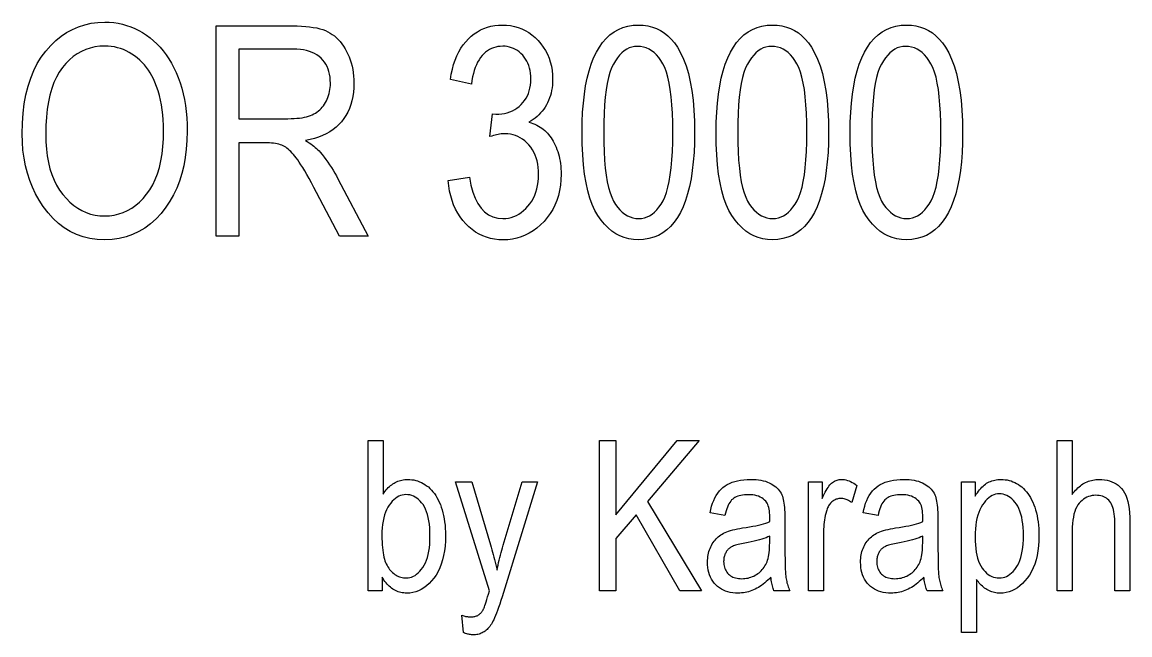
# Model space of a CAD drawing. Extents: x 32 to 168, y 34 to 75.
# Drawn here: x 94.1 to 167.8, y 34.2 to 75 of the extents above; entities that cross this region are included whole.
import ezdxf

# ---------------------------------------------------------------- set-up
doc = ezdxf.new("R2010")
doc.units = 0

msp = doc.modelspace()

# ---------------------------------------------------------------- linework, layer by layer
at = {"color": 7, "lineweight": 25}
for points in [[(94.079132, 67.543999), (94.094887, 68.243668), (94.142159, 68.910194), (94.220947, 69.543579), (94.331245, 70.143837), (94.473061, 70.710953), (94.646385, 71.244926), (94.851234, 71.745766), (95.087585, 72.21347), (95.355461, 72.648033), (95.654846, 73.049454), (95.977722, 73.41507), (96.316078, 73.742203), (96.669891, 74.030838), (97.039185, 74.280998), (97.423943, 74.492668), (97.824181, 74.665855), (98.239876, 74.800552), (98.671051, 74.896767), (99.117699, 74.954498), (99.579811, 74.97374), (99.880821, 74.965149), (100.176483, 74.939362), (100.466797, 74.896385), (100.751762, 74.836227), (101.03138, 74.758865), (101.305649, 74.66433), (101.57457, 74.552597), (101.83815, 74.423676), (102.096375, 74.277557), (102.349251, 74.114258), (102.594254, 73.934578), (102.828842, 73.739334), (103.053024, 73.528519), (103.2668, 73.302139), (103.470161, 73.060196), (103.663116, 72.802689), (103.845657, 72.52961), (104.017792, 72.240974), (104.17952, 71.93676), (104.330833, 71.616989), (104.469643, 71.283173), (104.593834, 70.936852), (104.703423, 70.578018), (104.798393, 70.206673), (104.878754, 69.822815), (104.944504, 69.426453), (104.995644, 69.017578), (105.032173, 68.596199), (105.054085, 68.1623), (105.061394, 67.715897), (105.047264, 67.104805), (105.00486, 66.516823), (104.934189, 65.95195), (104.835258, 65.410194), (104.708054, 64.891541), (104.552582, 64.396004), (104.368843, 63.923576), (104.156837, 63.474258), (103.916565, 63.04805), (103.648026, 62.644955), (103.327049, 62.234886), (102.986801, 61.867981), (102.627243, 61.544243), (102.248405, 61.263672), (101.850273, 61.026264), (101.432854, 60.83202), (100.99614, 60.680943), (100.540138, 60.573029), (100.064842, 60.508282), (99.570259, 60.486698), (99.072144, 60.508854), (98.593895, 60.575321), (98.135498, 60.6861), (97.696976, 60.841187), (97.278313, 61.040588), (96.879517, 61.284298), (96.500572, 61.572319), (96.141502, 61.904655), (95.802292, 62.281296), (95.482948, 62.702251), (95.216225, 63.111652), (94.977577, 63.53767), (94.766998, 63.980301), (94.584503, 64.439552), (94.430084, 64.915421), (94.303741, 65.407898), (94.205475, 65.917), (94.135277, 66.442719), (94.09317, 66.985046)], [(106.980904, 60.725445), (106.980904, 74.725449), (112.070946, 74.725449), (112.381554, 74.721527), (112.675446, 74.709785), (112.952629, 74.690208), (113.213097, 74.662796), (113.456856, 74.627563), (113.683907, 74.584488), (113.894234, 74.533592), (114.08786, 74.474861), (114.264771, 74.408295), (114.424965, 74.3339), (114.574089, 74.250389), (114.717766, 74.156471), (114.855995, 74.052139), (114.988792, 73.937393), (115.116135, 73.812248), (115.238037, 73.676689), (115.3545, 73.530716), (115.465515, 73.374344), (115.571083, 73.20755), (115.671219, 73.030357), (115.763756, 72.845039), (115.846558, 72.6539), (115.919601, 72.45694), (115.982918, 72.25415), (116.036499, 72.045532), (116.08033, 71.831093), (116.114426, 71.610825), (116.138771, 71.384735), (116.153389, 71.152817), (116.158257, 70.915077), (116.149994, 70.604042), (116.125214, 70.305038), (116.083908, 70.018066), (116.026085, 69.743126), (115.951744, 69.480217), (115.860878, 69.229347), (115.753494, 68.990509), (115.629578, 68.763702), (115.489159, 68.54892), (115.332199, 68.346184), (115.159492, 68.156616), (114.971786, 67.981377), (114.769096, 67.820465), (114.551407, 67.673874), (114.318726, 67.541611), (114.07106, 67.423676), (113.80838, 67.320053), (113.530731, 67.230766), (113.238068, 67.1558), (112.930428, 67.095161), (113.055336, 67.018661), (113.174133, 66.941978), (113.286827, 66.865105), (113.393402, 66.78804), (113.493866, 66.710777), (113.588211, 66.633331), (113.67646, 66.555695), (113.758583, 66.477859), (113.834595, 66.399841), (113.904503, 66.321625), (114.03849, 66.15937), (114.16922, 65.993492), (114.296715, 65.823982), (114.420959, 65.650848), (114.541954, 65.474083), (114.659706, 65.293686), (114.774208, 65.109657), (114.88546, 64.922005), (114.993469, 64.730728), (115.098228, 64.535812), (117.103683, 60.725445), (115.193726, 60.725445), (113.665756, 63.638134), (113.492477, 63.968842), (113.327888, 64.277206), (113.171989, 64.563225), (113.024773, 64.826889), (112.886261, 65.068214), (112.756432, 65.287193), (112.635284, 65.483818), (112.522842, 65.658104), (112.419083, 65.810043), (112.324013, 65.939636), (112.233582, 66.054184), (112.143715, 66.160995), (112.05442, 66.260078), (111.965706, 66.351418), (111.877563, 66.435028), (111.789993, 66.510902), (111.702988, 66.579041), (111.616562, 66.639442), (111.530708, 66.692108), (111.445435, 66.737038), (111.357048, 66.776054), (111.261887, 66.810959), (111.159943, 66.841751), (111.051216, 66.868446), (110.935715, 66.891029), (110.813431, 66.909508), (110.684357, 66.923882), (110.548515, 66.934151), (110.405884, 66.940308), (110.256485, 66.94236), (108.499321, 66.94236), (108.499321, 60.725445)], [(122.432472, 64.421219), (123.84584, 64.650414), (123.947166, 64.127846), (124.075417, 63.66029), (124.230606, 63.247738), (124.41272, 62.890194), (124.621765, 62.587654), (124.857735, 62.340126), (125.120644, 62.147602), (125.410477, 62.010082), (125.727242, 61.927574), (126.070946, 61.90007), (126.261269, 61.908234), (126.446442, 61.932732), (126.626457, 61.973557), (126.801315, 62.030712), (126.971016, 62.104195), (127.135559, 62.194012), (127.294937, 62.300159), (127.449173, 62.422634), (127.598244, 62.56144), (127.742157, 62.716576), (127.876427, 62.884701), (127.996559, 63.062469), (128.10257, 63.249886), (128.194443, 63.446945), (128.272171, 63.653652), (128.335785, 63.870003), (128.385239, 64.096001), (128.420578, 64.331642), (128.441772, 64.576927), (128.448853, 64.831856), (128.442352, 65.071556), (128.422867, 65.301704), (128.390396, 65.522308), (128.34494, 65.73336), (128.286499, 65.93486), (128.215057, 66.126808), (128.130646, 66.309212), (128.033234, 66.482063), (127.922836, 66.645363), (127.799454, 66.799118), (127.666618, 66.940643), (127.527855, 67.067276), (127.383186, 67.179008), (127.232574, 67.275841), (127.076057, 67.35778), (126.91362, 67.42482), (126.745262, 67.476959), (126.570976, 67.514206), (126.39077, 67.536552), (126.204643, 67.543999), (126.12252, 67.542091), (126.036568, 67.536362), (125.9468, 67.52681), (125.85321, 67.513443), (125.755798, 67.496246), (125.654579, 67.475243), (125.54953, 67.450409), (125.440659, 67.421761), (125.327972, 67.38929), (125.211464, 67.353004), (125.37381, 68.86187), (125.593452, 68.842773), (125.797722, 68.849167), (125.994164, 68.868362), (126.18277, 68.90036), (126.363548, 68.945145), (126.536499, 69.002731), (126.701614, 69.073112), (126.858894, 69.156288), (127.008354, 69.252266), (127.149979, 69.361038), (127.283768, 69.482605), (127.40715, 69.614868), (127.517555, 69.75573), (127.614952, 69.905182), (127.699371, 70.063232), (127.770805, 70.229881), (127.829254, 70.405121), (127.87471, 70.588951), (127.907181, 70.78138), (127.926666, 70.982407), (127.933151, 71.192017), (127.927711, 71.38488), (127.911377, 71.57), (127.884163, 71.747391), (127.846062, 71.917046), (127.797073, 72.078957), (127.737198, 72.233139), (127.666435, 72.379585), (127.58477, 72.518295), (127.492241, 72.649269), (127.388817, 72.772514), (127.277557, 72.885918), (127.16153, 72.987381), (127.040726, 73.076912), (126.915154, 73.154503), (126.78479, 73.220161), (126.649658, 73.27388), (126.509758, 73.315659), (126.365074, 73.345497), (126.21563, 73.363403), (126.061394, 73.369377), (125.901573, 73.363113), (125.746819, 73.344353), (125.59713, 73.31308), (125.452499, 73.269295), (125.312927, 73.212997), (125.178421, 73.144188), (125.048973, 73.062874), (124.924583, 72.969048), (124.80526, 72.862709), (124.691002, 72.743866), (124.583321, 72.612312), (124.483765, 72.467873), (124.392326, 72.310539), (124.309006, 72.140312), (124.233803, 71.957199), (124.16671, 71.761185), (124.107742, 71.552284), (124.056892, 71.33049), (124.01416, 71.09581), (123.979538, 70.848228), (122.575722, 71.153824), (122.63588, 71.504105), (122.709419, 71.836823), (122.796318, 72.151962), (122.896591, 72.449539), (123.010231, 72.729538), (123.137245, 72.991966), (123.277626, 73.236824), (123.431374, 73.464111), (123.598495, 73.67382), (123.778992, 73.865967), (123.970085, 74.040154), (124.169006, 74.196007), (124.375763, 74.333519), (124.590347, 74.452705), (124.812759, 74.553551), (125.043007, 74.636063), (125.281082, 74.700233), (125.526985, 74.746071), (125.780731, 74.773575), (126.042297, 74.782745), (126.316948, 74.77243), (126.583191, 74.741486), (126.841034, 74.689919), (127.090477, 74.617722), (127.33152, 74.524902), (127.564156, 74.411446), (127.788376, 74.277367), (128.004211, 74.122665), (128.211624, 73.947327), (128.410645, 73.751366), (128.595718, 73.539742), (128.761307, 73.317421), (128.90741, 73.084412), (129.034058, 72.840698), (129.141205, 72.586288), (129.228867, 72.32119), (129.297058, 72.045387), (129.345764, 71.758896), (129.374985, 71.461708), (129.38472, 71.153824), (129.380554, 70.965019), (129.368103, 70.780617), (129.347336, 70.600601), (129.318268, 70.42498), (129.280869, 70.253754), (129.235168, 70.086922), (129.181168, 69.924477), (129.118866, 69.766426), (129.048233, 69.61277), (128.969299, 69.463509), (128.882935, 69.319595), (128.789963, 69.181976), (128.690399, 69.050667), (128.584259, 68.925659), (128.471527, 68.806961), (128.352203, 68.694557), (128.226288, 68.588463), (128.093781, 68.488663), (127.954689, 68.395172), (127.809006, 68.307983), (127.944138, 68.267303), (128.074493, 68.221649), (128.200073, 68.171036), (128.320862, 68.115456), (128.436905, 68.054916), (128.548157, 67.989403), (128.654633, 67.918922), (128.756348, 67.843483), (128.853271, 67.763069), (128.945435, 67.677696), (129.033478, 67.586876), (129.118103, 67.490135), (129.199265, 67.387474), (129.277008, 67.2789), (129.351288, 67.164398), (129.42215, 67.043968), (129.489594, 66.917625), (129.553558, 66.785362), (129.614105, 66.647179), (129.671219, 66.503075), (129.723831, 66.354286), (129.77092, 66.202065), (129.812469, 66.046402), (129.84845, 65.887299), (129.878922, 65.724762), (129.903854, 65.558784), (129.923233, 65.389374), (129.937073, 65.216522), (129.945389, 65.04023), (129.948151, 64.860504), (129.936798, 64.481712), (129.90271, 64.116959), (129.845886, 63.766243), (129.766327, 63.429565), (129.664063, 63.106926), (129.539047, 62.798325), (129.391296, 62.503761), (129.220856, 62.223236), (129.027649, 61.956749), (128.811737, 61.7043), (128.579956, 61.471142), (128.339203, 61.262524), (128.089478, 61.078453), (127.83078, 60.918922), (127.563103, 60.783936), (127.286446, 60.673492), (127.000809, 60.587593), (126.706192, 60.526237), (126.402611, 60.489422), (126.090042, 60.47715), (125.8004, 60.487846), (125.51973, 60.519932), (125.248039, 60.573414), (124.985329, 60.648281), (124.731583, 60.744545), (124.486824, 60.862198), (124.251038, 61.001244), (124.024231, 61.161678), (123.806404, 61.343506), (123.597549, 61.546726), (123.401962, 61.767998), (123.223961, 62.003971), (123.063522, 62.254654), (122.920662, 62.520042), (122.795364, 62.800137), (122.687637, 63.09494), (122.597496, 63.404449), (122.52491, 63.728664), (122.46991, 64.067589)], [(131.342438, 67.629944), (131.351929, 68.317627), (131.380447, 68.971123), (131.427948, 69.590424), (131.494461, 70.175537), (131.579987, 70.726471), (131.684509, 71.24321), (131.808029, 71.725754), (131.950562, 72.174126), (132.112091, 72.588295), (132.292633, 72.968285), (132.491699, 73.313034), (132.708817, 73.62149), (132.94397, 73.893654), (133.197189, 74.129539), (133.468445, 74.329132), (133.757767, 74.492432), (134.065125, 74.619446), (134.390533, 74.710167), (134.733978, 74.764603), (135.095505, 74.782745), (135.417053, 74.768036), (135.72464, 74.723915), (136.018295, 74.650383), (136.298004, 74.54744), (136.563782, 74.415077), (136.815613, 74.253304), (137.053497, 74.062119), (137.277435, 73.841515), (137.487427, 73.591499), (137.683502, 73.312073), (137.90123, 72.935524), (138.096039, 72.516388), (138.267944, 72.054657), (138.416916, 71.550331), (138.542969, 71.00341), (138.646118, 70.413902), (138.726334, 69.781799), (138.78363, 69.107109), (138.818008, 68.389824), (138.829468, 67.629944), (138.820007, 66.945847), (138.791656, 66.295456), (138.744385, 65.67878), (138.678207, 65.09581), (138.593109, 64.546555), (138.48912, 64.031013), (138.366211, 63.549175), (138.224396, 63.101051), (138.063675, 62.686638), (137.884033, 62.305935), (137.685791, 61.960281), (137.469193, 61.651012), (137.234283, 61.378124), (136.981018, 61.141624), (136.709412, 60.941509), (136.419479, 60.777779), (136.111221, 60.650433), (135.784607, 60.559471), (135.439667, 60.50489), (135.076401, 60.486698), (134.753845, 60.502743), (134.443253, 60.550873), (134.144577, 60.631092), (133.857849, 60.743397), (133.583054, 60.887791), (133.32019, 61.06427), (133.069275, 61.272839), (132.830292, 61.513493), (132.603241, 61.786236), (132.388138, 62.091064), (132.189453, 62.435242), (132.011688, 62.826019), (131.854828, 63.263397), (131.718887, 63.747383), (131.603851, 64.277969), (131.509735, 64.855156), (131.436554, 65.478951), (131.384262, 66.149345), (131.352875, 66.866348)], [(140.261932, 67.629944), (140.271454, 68.317627), (140.299957, 68.971123), (140.347458, 69.590424), (140.413971, 70.175537), (140.499481, 70.726471), (140.604019, 71.24321), (140.727539, 71.725754), (140.870071, 72.174126), (141.031601, 72.588295), (141.212143, 72.968285), (141.411209, 73.313034), (141.628326, 73.62149), (141.863495, 73.893654), (142.116699, 74.129539), (142.38797, 74.329132), (142.677277, 74.492432), (142.98465, 74.619446), (143.310043, 74.710167), (143.653503, 74.764603), (144.015015, 74.782745), (144.336548, 74.768036), (144.64415, 74.723915), (144.937805, 74.650383), (145.217529, 74.54744), (145.483292, 74.415077), (145.735123, 74.253304), (145.973007, 74.062119), (146.19696, 73.841515), (146.406952, 73.591499), (146.602997, 73.312073), (146.82074, 72.935524), (147.015564, 72.516388), (147.187454, 72.054657), (147.336426, 71.550331), (147.462494, 71.00341), (147.565613, 70.413902), (147.645844, 69.781799), (147.70314, 69.107109), (147.737518, 68.389824), (147.748978, 67.629944), (147.739532, 66.945847), (147.711166, 66.295456), (147.663879, 65.67878), (147.597717, 65.09581), (147.512634, 64.546555), (147.40863, 64.031013), (147.285721, 63.549175), (147.143906, 63.101051), (146.983185, 62.686638), (146.803558, 62.305935), (146.605301, 61.960281), (146.388702, 61.651012), (146.153778, 61.378124), (145.900528, 61.141624), (145.628937, 60.941509), (145.338989, 60.777779), (145.030731, 60.650433), (144.704132, 60.559471), (144.359192, 60.50489), (143.995911, 60.486698), (143.67337, 60.502743), (143.362762, 60.550873), (143.064087, 60.631092), (142.777359, 60.743397), (142.502563, 60.887791), (142.2397, 61.06427), (141.988785, 61.272839), (141.749786, 61.513493), (141.522766, 61.786236), (141.307648, 62.091064), (141.108963, 62.435242), (140.931183, 62.826019), (140.774338, 63.263397), (140.638397, 63.747383), (140.523376, 64.277969), (140.429245, 64.855156), (140.356049, 65.478951), (140.303772, 66.149345), (140.2724, 66.866348)], [(149.181458, 67.629944), (149.190948, 68.317627), (149.219452, 68.971123), (149.266968, 69.590424), (149.333481, 70.175537), (149.419006, 70.726471), (149.523529, 71.24321), (149.647049, 71.725754), (149.789581, 72.174126), (149.951111, 72.588295), (150.131653, 72.968285), (150.330719, 73.313034), (150.547836, 73.62149), (150.78299, 73.893654), (151.036209, 74.129539), (151.307465, 74.329132), (151.596786, 74.492432), (151.904144, 74.619446), (152.229553, 74.710167), (152.572998, 74.764603), (152.934509, 74.782745), (153.256058, 74.768036), (153.56366, 74.723915), (153.857315, 74.650383), (154.137024, 74.54744), (154.402802, 74.415077), (154.654633, 74.253304), (154.892517, 74.062119), (155.116455, 73.841515), (155.326447, 73.591499), (155.522522, 73.312073), (155.74025, 72.935524), (155.935059, 72.516388), (156.106964, 72.054657), (156.255936, 71.550331), (156.381989, 71.00341), (156.485138, 70.413902), (156.565353, 69.781799), (156.62265, 69.107109), (156.657028, 68.389824), (156.668488, 67.629944), (156.659027, 66.945847), (156.630676, 66.295456), (156.583405, 65.67878), (156.517212, 65.09581), (156.432129, 64.546555), (156.32814, 64.031013), (156.205231, 63.549175), (156.063416, 63.101051), (155.902695, 62.686638), (155.723053, 62.305935), (155.524811, 61.960281), (155.308212, 61.651012), (155.073288, 61.378124), (154.820038, 61.141624), (154.548431, 60.941509), (154.258499, 60.777779), (153.950241, 60.650433), (153.623627, 60.559471), (153.278687, 60.50489), (152.915421, 60.486698), (152.592865, 60.502743), (152.282272, 60.550873), (151.983597, 60.631092), (151.696869, 60.743397), (151.422073, 60.887791), (151.15921, 61.06427), (150.908295, 61.272839), (150.669312, 61.513493), (150.442261, 61.786236), (150.227142, 62.091064), (150.028473, 62.435242), (149.850708, 62.826019), (149.693848, 63.263397), (149.557892, 63.747383), (149.442871, 64.277969), (149.348755, 64.855156), (149.275574, 65.478951), (149.223267, 66.149345), (149.191895, 66.866348)], [(95.645294, 67.51535), (95.656708, 67.009354), (95.690941, 66.526566), (95.748001, 66.066978), (95.827888, 65.6306), (95.930595, 65.21743), (96.056129, 64.827461), (96.204483, 64.460701), (96.375664, 64.117149), (96.569664, 63.796803), (96.786499, 63.49966), (97.019653, 63.228397), (97.26265, 62.985691), (97.51548, 62.771538), (97.778145, 62.585938), (98.050652, 62.42889), (98.332993, 62.300396), (98.625168, 62.200459), (98.927177, 62.129074), (99.239029, 62.086243), (99.560715, 62.071964), (99.889557, 62.086388), (100.207619, 62.129646), (100.514877, 62.201748), (100.811356, 62.302689), (101.097038, 62.432472), (101.371925, 62.591095), (101.636024, 62.778557), (101.889336, 62.994858), (102.131851, 63.240002), (102.363579, 63.513985), (102.57859, 63.815948), (102.770973, 64.145035), (102.94072, 64.501244), (103.08783, 64.884575), (103.212318, 65.295021), (103.314163, 65.73259), (103.393379, 66.197289), (103.449959, 66.689102), (103.48391, 67.208038), (103.495224, 67.754097), (103.489395, 68.111259), (103.471924, 68.460777), (103.442795, 68.802666), (103.402023, 69.136902), (103.349594, 69.463509), (103.285515, 69.782471), (103.209785, 70.093796), (103.122406, 70.397476), (103.023369, 70.69352), (102.912689, 70.981926), (102.818382, 71.195313), (102.715004, 71.400017), (102.602562, 71.596024), (102.481041, 71.783348), (102.350449, 71.961975), (102.210777, 72.131912), (102.062042, 72.293159), (101.904228, 72.445717), (101.73735, 72.589584), (101.561394, 72.724762), (101.379227, 72.849052), (101.193726, 72.960258), (101.004883, 73.058388), (100.812691, 73.143425), (100.617157, 73.215385), (100.418282, 73.274261), (100.216064, 73.320053), (100.010506, 73.35276), (99.801605, 73.372383), (99.589363, 73.378922), (99.251633, 73.364601), (98.926033, 73.321625), (98.612556, 73.25), (98.311218, 73.149727), (98.022003, 73.020805), (97.744911, 72.863235), (97.479958, 72.67701), (97.227127, 72.462143), (96.98642, 72.218628), (96.757843, 71.946457), (96.546463, 71.644302), (96.35733, 71.310822), (96.190445, 70.946014), (96.045815, 70.549896), (95.923431, 70.122444), (95.823303, 69.663673), (95.745422, 69.173576), (95.689796, 68.652161), (95.656418, 68.099419)], [(108.499321, 68.54673), (111.76535, 68.54673), (111.974113, 68.549309), (112.172554, 68.557037), (112.36068, 68.569931), (112.538498, 68.587982), (112.706009, 68.611191), (112.863197, 68.639549), (113.010071, 68.673073), (113.146629, 68.711746), (113.272888, 68.755585), (113.388817, 68.804573), (113.497307, 68.8591), (113.601204, 68.919548), (113.700516, 68.985924), (113.79525, 69.058212), (113.885406, 69.136429), (113.97097, 69.220566), (114.051956, 69.310616), (114.128357, 69.406593), (114.200165, 69.508484), (114.267395, 69.616302), (114.329086, 69.728897), (114.384285, 69.845116), (114.432991, 69.964966), (114.475197, 70.088448), (114.510918, 70.215553), (114.540138, 70.346291), (114.562859, 70.480659), (114.579102, 70.618652), (114.588844, 70.760277), (114.592087, 70.905525), (114.585876, 71.112999), (114.567261, 71.311394), (114.536224, 71.500717), (114.492767, 71.680969), (114.436905, 71.85215), (114.368622, 72.014259), (114.287933, 72.167297), (114.194824, 72.311256), (114.089287, 72.446144), (113.971352, 72.571968), (113.841194, 72.687187), (113.698997, 72.790276), (113.544762, 72.881233), (113.378502, 72.960068), (113.200211, 73.026779), (113.00988, 73.081352), (112.807518, 73.123802), (112.593124, 73.154121), (112.366699, 73.17231), (112.128242, 73.178375), (108.499321, 73.178375)], [(132.784454, 67.629944), (132.790985, 66.970581), (132.810608, 66.356194), (132.843323, 65.786789), (132.889114, 65.26236), (132.947998, 64.782913), (133.019958, 64.34845), (133.104996, 63.958958), (133.20311, 63.614449), (133.314331, 63.314919), (133.438614, 63.060371), (133.57312, 62.839912), (133.714996, 62.642662), (133.864197, 62.468616), (134.020767, 62.31778), (134.184692, 62.190144), (134.355957, 62.085716), (134.534592, 62.004498), (134.720581, 61.94648), (134.91391, 61.911674), (135.114594, 61.90007), (135.304352, 61.911816), (135.487808, 61.947056), (135.664948, 62.005787), (135.8358, 62.088009), (136.000336, 62.193726), (136.158585, 62.322933), (136.310516, 62.475636), (136.456161, 62.651829), (136.59549, 62.851517), (136.728516, 63.074696), (136.851898, 63.33168), (136.962311, 63.632786), (137.059692, 63.978008), (137.144119, 64.367355), (137.215546, 64.800819), (137.274002, 65.278404), (137.319458, 65.80011), (137.351929, 66.365936), (137.371414, 66.975883), (137.377899, 67.629944), (137.371353, 68.291077), (137.35173, 68.906944), (137.319031, 69.477547), (137.273239, 70.002884), (137.214355, 70.482948), (137.142395, 70.917755), (137.057358, 71.307289), (136.959244, 71.651558), (136.848022, 71.950562), (136.72374, 72.2043), (136.589035, 72.423851), (136.446609, 72.620285), (136.296432, 72.793617), (136.138519, 72.943832), (135.972885, 73.070946), (135.7995, 73.174942), (135.618408, 73.255829), (135.429565, 73.313599), (135.232971, 73.348267), (135.028656, 73.359825), (134.840759, 73.348076), (134.659073, 73.312843), (134.483597, 73.254105), (134.314331, 73.17189), (134.151276, 73.06617), (133.994415, 72.936958), (133.84375, 72.784256), (133.69931, 72.608063), (133.561096, 72.408379), (133.429062, 72.185196), (133.30658, 71.928215), (133.197006, 71.627106), (133.100311, 71.281883), (133.01651, 70.89254), (132.945602, 70.459076), (132.887589, 69.981491), (132.842468, 69.459785), (132.810242, 68.893959), (132.790894, 68.284012)], [(141.703949, 67.629944), (141.710495, 66.970581), (141.730133, 66.356194), (141.762833, 65.786789), (141.808624, 65.26236), (141.867493, 64.782913), (141.939453, 64.34845), (142.024506, 63.958958), (142.12262, 63.614449), (142.233826, 63.314919), (142.358124, 63.060371), (142.49263, 62.839912), (142.634491, 62.642662), (142.783722, 62.468616), (142.940277, 62.31778), (143.104202, 62.190144), (143.275467, 62.085716), (143.454102, 62.004498), (143.640091, 61.94648), (143.833435, 61.911674), (144.034119, 61.90007), (144.223862, 61.911816), (144.407318, 61.947056), (144.584473, 62.005787), (144.75531, 62.088009), (144.919861, 62.193726), (145.078094, 62.322933), (145.230042, 62.475636), (145.375671, 62.651829), (145.514999, 62.851517), (145.648026, 63.074696), (145.771408, 63.33168), (145.881805, 63.632786), (145.979218, 63.978008), (146.063629, 64.367355), (146.135071, 64.800819), (146.193512, 65.278404), (146.238968, 65.80011), (146.271439, 66.365936), (146.290924, 66.975883), (146.297409, 67.629944), (146.290863, 68.291077), (146.27124, 68.906944), (146.238525, 69.477547), (146.192749, 70.002884), (146.133881, 70.482948), (146.06192, 70.917755), (145.976868, 71.307289), (145.878754, 71.651558), (145.767548, 71.950562), (145.64325, 72.2043), (145.508545, 72.423851), (145.366119, 72.620285), (145.215942, 72.793617), (145.058044, 72.943832), (144.892395, 73.070946), (144.719025, 73.174942), (144.537903, 73.255829), (144.34906, 73.313599), (144.152466, 73.348267), (143.948151, 73.359825), (143.760269, 73.348076), (143.578583, 73.312843), (143.403107, 73.254105), (143.233841, 73.17189), (143.07077, 73.06617), (142.91391, 72.936958), (142.763275, 72.784256), (142.618835, 72.608063), (142.480591, 72.408379), (142.348572, 72.185196), (142.226089, 71.928215), (142.116516, 71.627106), (142.019821, 71.281883), (141.93602, 70.89254), (141.865112, 70.459076), (141.807098, 69.981491), (141.761978, 69.459785), (141.729736, 68.893959), (141.710403, 68.284012)], [(150.623474, 67.629944), (150.630005, 66.970581), (150.649628, 66.356194), (150.682343, 65.786789), (150.728134, 65.26236), (150.787018, 64.782913), (150.858978, 64.34845), (150.944016, 63.958958), (151.04213, 63.614449), (151.153351, 63.314919), (151.277634, 63.060371), (151.41214, 62.839912), (151.554016, 62.642662), (151.703217, 62.468616), (151.859787, 62.31778), (152.023712, 62.190144), (152.194977, 62.085716), (152.373611, 62.004498), (152.559601, 61.94648), (152.75293, 61.911674), (152.953613, 61.90007), (153.143372, 61.911816), (153.326828, 61.947056), (153.503967, 62.005787), (153.674805, 62.088009), (153.839355, 62.193726), (153.997604, 62.322933), (154.149536, 62.475636), (154.295181, 62.651829), (154.434509, 62.851517), (154.567535, 63.074696), (154.690918, 63.33168), (154.801315, 63.632786), (154.898712, 63.978008), (154.983139, 64.367355), (155.054565, 64.800819), (155.113022, 65.278404), (155.158478, 65.80011), (155.190948, 66.365936), (155.210419, 66.975883), (155.216919, 67.629944), (155.210373, 68.291077), (155.19075, 68.906944), (155.158051, 69.477547), (155.112259, 70.002884), (155.053375, 70.482948), (154.981415, 70.917755), (154.896378, 71.307289), (154.798248, 71.651558), (154.687042, 71.950562), (154.562759, 72.2043), (154.428055, 72.423851), (154.285629, 72.620285), (154.135452, 72.793617), (153.977539, 72.943832), (153.811905, 73.070946), (153.638519, 73.174942), (153.457428, 73.255829), (153.268585, 73.313599), (153.071991, 73.348267), (152.867676, 73.359825), (152.679779, 73.348076), (152.498093, 73.312843), (152.322617, 73.254105), (152.153351, 73.17189), (151.99028, 73.06617), (151.833435, 72.936958), (151.68277, 72.784256), (151.53833, 72.608063), (151.400116, 72.408379), (151.268082, 72.185196), (151.145599, 71.928215), (151.036011, 71.627106), (150.939331, 71.281883), (150.85553, 70.89254), (150.784622, 70.459076), (150.726608, 69.981491), (150.681488, 69.459785), (150.649261, 68.893959), (150.629913, 68.284012)], [(118.035469, 37.121418), (117.100952, 37.121418), (117.100952, 47.121418), (118.103683, 47.121418), (118.103683, 43.553886), (118.168655, 43.649624), (118.235336, 43.740379), (118.303719, 43.82616), (118.37381, 43.90696), (118.445602, 43.982777), (118.519096, 44.053616), (118.594307, 44.119473), (118.671211, 44.180355), (118.749832, 44.236252), (118.830147, 44.287174), (118.912247, 44.333183), (118.996178, 44.374352), (119.081955, 44.410675), (119.169579, 44.442154), (119.259041, 44.468792), (119.350342, 44.490585), (119.443481, 44.507538), (119.538467, 44.519646), (119.6353, 44.526909), (119.733971, 44.529331), (119.871864, 44.525169), (120.007233, 44.512688), (120.140076, 44.491882), (120.270393, 44.462757), (120.398193, 44.425304), (120.523468, 44.379536), (120.64621, 44.325439), (120.766441, 44.263027), (120.88414, 44.192291), (120.999313, 44.113232), (121.110947, 44.025715), (121.21801, 43.929604), (121.320496, 43.824898), (121.418419, 43.711594), (121.511765, 43.589699), (121.600548, 43.459206), (121.684753, 43.320122), (121.764389, 43.17244), (121.839462, 43.016167), (121.909958, 42.851295), (121.974762, 42.678513), (122.032745, 42.498497), (122.0839, 42.311253), (122.128242, 42.116779), (122.165756, 41.915073), (122.196449, 41.706139), (122.220329, 41.489971), (122.237381, 41.266575), (122.247612, 41.035946), (122.251022, 40.798088), (122.243317, 40.438164), (122.220192, 40.095089), (122.181648, 39.76886), (122.127693, 39.45948), (122.058319, 39.16695), (121.973534, 38.891266), (121.873329, 38.632435), (121.757706, 38.39045), (121.626671, 38.165314), (121.480217, 37.957024), (121.323463, 37.767155), (121.16153, 37.597271), (120.994408, 37.447372), (120.822098, 37.317463), (120.644608, 37.207535), (120.461937, 37.117599), (120.274078, 37.047646), (120.081039, 36.997681), (119.882813, 36.967701), (119.679398, 36.957706), (119.576775, 36.960403), (119.476257, 36.968483), (119.377869, 36.981956), (119.281586, 37.000816), (119.187416, 37.025066), (119.09536, 37.054707), (119.005424, 37.089733), (118.917603, 37.13015), (118.831886, 37.175953), (118.748291, 37.227146), (118.666885, 37.283661), (118.587723, 37.345428), (118.510811, 37.412449), (118.43615, 37.484718), (118.363747, 37.562244), (118.293587, 37.64502), (118.225685, 37.733047), (118.160027, 37.826328), (118.096626, 37.924862), (118.035469, 38.028648)], [(132.503418, 37.121418), (132.503418, 47.121418), (133.587997, 47.121418), (133.587997, 42.162346), (137.660294, 47.121418), (139.133698, 47.121418), (135.68895, 43.069576), (139.283768, 37.121418), (137.851288, 37.121418), (134.931793, 42.182808), (133.587997, 40.586628), (133.587997, 37.121418)], [(162.960434, 37.121418), (162.960434, 47.121418), (163.963165, 47.121418), (163.963165, 43.533424), (164.035034, 43.630524), (164.108734, 43.722645), (164.18428, 43.809788), (164.261658, 43.891953), (164.340897, 43.969131), (164.421967, 44.041336), (164.504883, 44.108559), (164.58963, 44.170803), (164.676224, 44.228069), (164.764664, 44.280354), (164.85495, 44.32766), (164.947067, 44.369987), (165.041031, 44.407333), (165.136841, 44.439697), (165.234482, 44.467087), (165.333969, 44.489494), (165.435303, 44.506924), (165.538467, 44.519371), (165.643478, 44.52684), (165.750336, 44.529331), (165.935974, 44.523293), (166.113647, 44.505184), (166.283325, 44.474998), (166.445023, 44.432743), (166.59874, 44.37841), (166.744476, 44.312004), (166.882233, 44.233524), (167.012009, 44.142975), (167.133804, 44.040348), (167.24762, 43.925648), (167.351944, 43.794849), (167.445297, 43.643929), (167.527649, 43.472885), (167.599045, 43.281719), (167.659454, 43.070427), (167.708862, 42.839016), (167.747299, 42.587482), (167.774765, 42.315826), (167.791229, 42.024044), (167.796722, 41.712143), (167.796722, 37.121418), (166.793991, 37.121418), (166.793991, 41.712143), (166.790649, 41.895088), (166.780624, 42.067394), (166.763916, 42.229057), (166.740509, 42.380081), (166.710434, 42.520462), (166.673676, 42.650204), (166.630219, 42.769302), (166.580078, 42.877762), (166.523254, 42.975578), (166.459747, 43.062756), (166.390381, 43.140518), (166.315964, 43.210094), (166.236481, 43.271484), (166.151978, 43.324692), (166.062408, 43.369713), (165.967804, 43.406548), (165.868149, 43.435196), (165.763428, 43.455662), (165.653687, 43.467937), (165.538879, 43.472031), (165.409851, 43.466778), (165.284729, 43.451023), (165.163467, 43.424759), (165.046112, 43.387993), (164.932648, 43.340721), (164.823059, 43.282944), (164.717361, 43.214664), (164.615555, 43.13588), (164.517639, 43.046589), (164.423599, 42.946793), (164.336121, 42.833626), (164.257843, 42.704227), (164.188782, 42.558594), (164.128922, 42.396725), (164.078278, 42.21862), (164.036835, 42.024284), (164.004608, 41.813709), (163.981583, 41.586903), (163.967773, 41.343861), (163.963165, 41.084583), (163.963165, 37.121418)], [(123.451569, 34.331512), (123.34243, 35.48431), (123.408325, 35.463573), (123.472305, 35.445019), (123.534378, 35.42865), (123.594543, 35.414459), (123.652794, 35.402454), (123.709137, 35.392632), (123.763573, 35.384991), (123.816101, 35.379536), (123.866714, 35.376263), (123.915413, 35.375168), (123.978409, 35.376465), (124.039154, 35.380356), (124.097649, 35.386833), (124.153885, 35.395905), (124.207878, 35.40757), (124.259621, 35.421829), (124.309105, 35.438675), (124.356346, 35.458115), (124.401329, 35.480148), (124.444061, 35.504776), (124.484962, 35.532127), (124.524422, 35.562347), (124.562447, 35.595428), (124.599045, 35.631378), (124.634209, 35.670189), (124.667938, 35.711868), (124.700241, 35.756413), (124.731102, 35.803818), (124.760536, 35.854092), (124.788544, 35.90723), (124.801086, 35.936424), (124.819641, 35.985809), (124.8442, 36.055389), (124.874763, 36.145157), (124.911324, 36.255116), (124.953888, 36.385265), (125.002457, 36.535606), (125.057022, 36.706139), (125.117599, 36.896862), (125.184174, 37.107777), (122.926331, 44.36562), (124.01091, 44.36562), (125.252388, 40.170532), (125.298431, 40.01255), (125.343796, 39.852386), (125.388474, 39.690041), (125.432465, 39.525513), (125.475784, 39.358799), (125.518417, 39.189903), (125.560364, 39.018826), (125.601639, 38.845566), (125.64222, 38.67012), (125.682129, 38.492496), (125.716919, 38.661255), (125.753067, 38.829193), (125.790588, 38.996315), (125.829468, 39.162617), (125.869713, 39.328102), (125.911324, 39.492767), (125.9543, 39.656616), (125.998634, 39.819645), (126.044342, 39.981853), (126.0914, 40.143246), (127.360161, 44.36562), (128.36972, 44.36562), (126.11187, 36.998634), (126.02507, 36.721657), (125.942017, 36.463711), (125.862724, 36.224796), (125.787178, 36.00491), (125.715378, 35.804058), (125.647339, 35.622238), (125.583054, 35.459446), (125.522507, 35.315689), (125.465721, 35.19096), (125.412689, 35.085266), (125.360847, 34.991779), (125.30764, 34.903683), (125.253067, 34.820976), (125.197136, 34.743656), (125.139839, 34.671726), (125.081169, 34.605183), (125.021149, 34.544029), (124.959755, 34.488266), (124.896996, 34.437893), (124.832878, 34.392906), (124.767227, 34.352726), (124.69986, 34.31678), (124.630798, 34.285061), (124.560028, 34.257572), (124.487549, 34.23431), (124.413368, 34.215279), (124.337479, 34.200478), (124.259888, 34.189903), (124.180595, 34.183559), (124.099594, 34.181446), (124.041542, 34.182945), (123.981995, 34.187447), (123.920944, 34.19495), (123.858391, 34.205456), (123.794342, 34.218964), (123.728783, 34.23547), (123.661736, 34.254978), (123.593178, 34.277489), (123.523125, 34.303001)], [(143.9086, 38.015007), (143.807236, 37.912552), (143.705048, 37.815277), (143.602051, 37.72319), (143.49823, 37.636288), (143.393585, 37.554569), (143.288132, 37.478035), (143.181854, 37.406685), (143.074768, 37.340519), (142.966843, 37.279537), (142.858124, 37.223736), (142.748566, 37.173191), (142.638199, 37.127968), (142.527008, 37.088062), (142.415009, 37.053478), (142.302185, 37.024216), (142.188538, 37.000271), (142.074081, 36.981651), (141.958801, 36.968349), (141.842697, 36.960369), (141.725784, 36.957706), (141.543991, 36.963299), (141.369705, 36.98008), (141.202927, 37.008049), (141.043655, 37.047203), (140.891876, 37.097542), (140.74762, 37.159073), (140.61084, 37.231785), (140.481583, 37.315689), (140.359818, 37.410778), (140.24556, 37.517052), (140.140579, 37.632809), (140.046661, 37.756344), (139.963776, 37.887653), (139.891953, 38.026737), (139.831177, 38.173599), (139.781448, 38.328239), (139.742767, 38.490654), (139.715149, 38.660847), (139.698563, 38.838814), (139.693039, 39.024555), (139.695633, 39.148636), (139.703415, 39.269848), (139.71637, 39.388199), (139.734512, 39.503681), (139.757843, 39.616302), (139.786362, 39.726055), (139.820053, 39.832947), (139.858932, 39.93697), (139.903, 40.038132), (139.952255, 40.136425), (140.005997, 40.231171), (140.063568, 40.32169), (140.124969, 40.407982), (140.19017, 40.49004), (140.259216, 40.567871), (140.332062, 40.641472), (140.408722, 40.710846), (140.489227, 40.77599), (140.573532, 40.836903), (140.661667, 40.893585), (140.756348, 40.946724), (140.860306, 40.996998), (140.973526, 41.044403), (141.096039, 41.088947), (141.227829, 41.130627), (141.368896, 41.169441), (141.519241, 41.205387), (141.678848, 41.238472), (141.847748, 41.268688), (142.025925, 41.296043), (142.264938, 41.332195), (142.49086, 41.369713), (142.703674, 41.408592), (142.903412, 41.448841), (143.090042, 41.490448), (143.26358, 41.533424), (143.424011, 41.577763), (143.57135, 41.623463), (143.705597, 41.670532), (143.826736, 41.718964), (143.833557, 42.032742), (143.830902, 42.17701), (143.822922, 42.312416), (143.809616, 42.43895), (143.790985, 42.556614), (143.767059, 42.665417), (143.737793, 42.765347), (143.703201, 42.856411), (143.6633, 42.938606), (143.618073, 43.011936), (143.567535, 43.076397), (143.488464, 43.159344), (143.401367, 43.233559), (143.306213, 43.299046), (143.203003, 43.355797), (143.091736, 43.40382), (142.972443, 43.443108), (142.845093, 43.473667), (142.709686, 43.495499), (142.566238, 43.508595), (142.414734, 43.512959), (142.277756, 43.510059), (142.147888, 43.501366), (142.025101, 43.48687), (141.909409, 43.466576), (141.800812, 43.440483), (141.69931, 43.408592), (141.604904, 43.370907), (141.517593, 43.327419), (141.437378, 43.278137), (141.364258, 43.223053), (141.296524, 43.159992), (141.232468, 43.086765), (141.172104, 43.003376), (141.115417, 42.909821), (141.062408, 42.806103), (141.013092, 42.692223), (140.967468, 42.568176), (140.925507, 42.433968), (140.887238, 42.289597), (140.852661, 42.135059), (139.863571, 42.298771), (139.910202, 42.525715), (139.965485, 42.739971), (140.029434, 42.94154), (140.102051, 43.130421), (140.183319, 43.306618), (140.273254, 43.470123), (140.371857, 43.620941), (140.479126, 43.759071), (140.595047, 43.884514), (140.71965, 43.997269), (140.854126, 44.098362), (140.999725, 44.188812), (141.156448, 44.26862), (141.32428, 44.337788), (141.503235, 44.396317), (141.693314, 44.444202), (141.894501, 44.481445), (142.106812, 44.508049), (142.330246, 44.52401), (142.564804, 44.529331), (142.747681, 44.525818), (142.922516, 44.515278), (143.089294, 44.497715), (143.248016, 44.473125), (143.398712, 44.441505), (143.541336, 44.402863), (143.675919, 44.357193), (143.80246, 44.304501), (143.920944, 44.244781), (144.031372, 44.178036), (144.133865, 44.106106), (144.228516, 44.03083), (144.315308, 43.952217), (144.394272, 43.870258), (144.465378, 43.784958), (144.528656, 43.696316), (144.584076, 43.604332), (144.631653, 43.509003), (144.671387, 43.410332), (144.703278, 43.308319), (144.729843, 43.199863), (144.753616, 43.081856), (144.774597, 42.954296), (144.79277, 42.817188), (144.808151, 42.670532), (144.82074, 42.514324), (144.830521, 42.348568), (144.837524, 42.17326), (144.841705, 41.988403), (144.843109, 41.793995), (144.843109, 40.156887), (144.84375, 39.825817), (144.845703, 39.520191), (144.848938, 39.240005), (144.853485, 38.985264), (144.859314, 38.755966), (144.86644, 38.552113), (144.874863, 38.373703), (144.884583, 38.220737), (144.895599, 38.093212), (144.907913, 37.991131), (144.922134, 37.902012), (144.938873, 37.81337), (144.958145, 37.725204), (144.97995, 37.637516), (145.004257, 37.550304), (145.031097, 37.463573), (145.060471, 37.377319), (145.092361, 37.291542), (145.12677, 37.206242), (145.163712, 37.121418), (144.113235, 37.121418), (144.082947, 37.197884), (144.05484, 37.277218), (144.028931, 37.359413), (144.005188, 37.444473), (143.983627, 37.532402), (143.964264, 37.623192), (143.947067, 37.716846), (143.932068, 37.81337), (143.919235, 37.912754)], [(146.405182, 37.121418), (146.405182, 44.36562), (147.312408, 44.36562), (147.312408, 43.267395), (147.381409, 43.415039), (147.449249, 43.552387), (147.51593, 43.679432), (147.581451, 43.796181), (147.645813, 43.902626), (147.709, 43.998772), (147.771042, 44.084618), (147.831924, 44.160164), (147.891647, 44.22541), (147.950195, 44.280354), (148.008896, 44.32766), (148.069031, 44.369987), (148.130585, 44.407333), (148.193588, 44.439697), (148.258011, 44.467087), (148.323868, 44.489494), (148.391174, 44.506924), (148.4599, 44.519371), (148.530045, 44.52684), (148.601639, 44.529331), (148.702789, 44.525375), (148.804367, 44.513504), (148.906342, 44.493725), (149.008728, 44.46603), (149.111526, 44.43042), (149.214737, 44.386902), (149.318344, 44.335472), (149.422363, 44.276123), (149.52681, 44.208866), (149.631653, 44.133698), (149.290588, 42.994541), (149.215759, 43.045086), (149.141342, 43.090313), (149.067322, 43.130219), (148.993729, 43.164803), (148.920532, 43.194065), (148.847748, 43.218006), (148.775375, 43.236629), (148.7034, 43.249931), (148.631851, 43.257912), (148.560699, 43.260571), (148.497131, 43.25832), (148.434647, 43.251568), (148.37326, 43.240314), (148.312958, 43.224556), (148.253754, 43.204296), (148.195633, 43.179535), (148.138611, 43.150272), (148.082672, 43.116508), (148.027832, 43.078239), (147.974075, 43.035469), (147.92244, 42.988674), (147.873932, 42.938335), (147.828583, 42.884445), (147.786362, 42.827011), (147.747269, 42.766029), (147.711319, 42.7015), (147.678513, 42.633423), (147.648834, 42.561798), (147.622314, 42.486629), (147.598907, 42.407913), (147.562622, 42.266506), (147.530151, 42.123329), (147.501495, 41.978374), (147.476669, 41.83165), (147.455658, 41.683151), (147.438477, 41.532879), (147.42511, 41.380833), (147.415558, 41.227013), (147.409821, 41.071419), (147.407913, 40.914051), (147.407913, 37.121418)], [(154.092773, 38.015007), (153.991409, 37.912552), (153.889221, 37.815277), (153.786224, 37.72319), (153.682404, 37.636288), (153.577759, 37.554569), (153.472305, 37.478035), (153.366028, 37.406685), (153.258942, 37.340519), (153.151016, 37.279537), (153.042297, 37.223736), (152.932739, 37.173191), (152.822372, 37.127968), (152.711182, 37.088062), (152.599182, 37.053478), (152.486359, 37.024216), (152.372711, 37.000271), (152.258255, 36.981651), (152.142975, 36.968349), (152.026871, 36.960369), (151.909958, 36.957706), (151.72818, 36.963299), (151.553894, 36.98008), (151.387115, 37.008049), (151.227829, 37.047203), (151.07605, 37.097542), (150.931793, 37.159073), (150.795013, 37.231785), (150.665756, 37.315689), (150.543991, 37.410778), (150.429749, 37.517052), (150.324768, 37.632809), (150.230835, 37.756344), (150.147949, 37.887653), (150.076126, 38.026737), (150.01535, 38.173599), (149.965622, 38.328239), (149.926941, 38.490654), (149.899323, 38.660847), (149.882736, 38.838814), (149.877213, 39.024555), (149.879807, 39.148636), (149.887589, 39.269848), (149.900543, 39.388199), (149.918686, 39.503681), (149.942017, 39.616302), (149.970535, 39.726055), (150.004227, 39.832947), (150.043106, 39.93697), (150.087173, 40.038132), (150.136429, 40.136425), (150.19017, 40.231171), (150.247742, 40.32169), (150.309143, 40.407982), (150.374359, 40.49004), (150.44339, 40.567871), (150.516235, 40.641472), (150.592896, 40.710846), (150.673401, 40.77599), (150.757706, 40.836903), (150.84584, 40.893585), (150.940521, 40.946724), (151.044479, 40.996998), (151.1577, 41.044403), (151.280212, 41.088947), (151.412003, 41.130627), (151.55307, 41.169441), (151.703415, 41.205387), (151.863037, 41.238472), (152.031921, 41.268688), (152.210098, 41.296043), (152.449112, 41.332195), (152.675034, 41.369713), (152.887848, 41.408592), (153.087585, 41.448841), (153.274216, 41.490448), (153.447754, 41.533424), (153.608185, 41.577763), (153.755524, 41.623463), (153.889771, 41.670532), (154.01091, 41.718964), (154.017731, 42.032742), (154.015076, 42.17701), (154.007095, 42.312416), (153.99379, 42.43895), (153.975159, 42.556614), (153.951233, 42.665417), (153.921967, 42.765347), (153.887375, 42.856411), (153.847473, 42.938606), (153.802246, 43.011936), (153.751709, 43.076397), (153.672638, 43.159344), (153.585541, 43.233559), (153.490387, 43.299046), (153.387177, 43.355797), (153.275925, 43.40382), (153.156616, 43.443108), (153.029266, 43.473667), (152.89386, 43.495499), (152.750412, 43.508595), (152.598907, 43.512959), (152.461945, 43.510059), (152.332062, 43.501366), (152.209274, 43.48687), (152.093582, 43.466576), (151.984985, 43.440483), (151.883484, 43.408592), (151.789078, 43.370907), (151.701767, 43.327419), (151.621552, 43.278137), (151.548431, 43.223053), (151.480698, 43.159992), (151.416641, 43.086765), (151.356277, 43.003376), (151.299591, 42.909821), (151.246582, 42.806103), (151.197266, 42.692223), (151.151642, 42.568176), (151.10968, 42.433968), (151.071411, 42.289597), (151.036835, 42.135059), (150.047745, 42.298771), (150.094376, 42.525715), (150.149658, 42.739971), (150.213608, 42.94154), (150.286224, 43.130421), (150.367493, 43.306618), (150.457428, 43.470123), (150.55603, 43.620941), (150.6633, 43.759071), (150.779236, 43.884514), (150.903824, 43.997269), (151.0383, 44.098362), (151.183899, 44.188812), (151.340622, 44.26862), (151.508453, 44.337788), (151.687408, 44.396317), (151.877487, 44.444202), (152.078674, 44.481445), (152.290985, 44.508049), (152.51442, 44.52401), (152.748978, 44.529331), (152.931854, 44.525818), (153.106689, 44.515278), (153.273468, 44.497715), (153.43219, 44.473125), (153.582886, 44.441505), (153.72551, 44.402863), (153.860092, 44.357193), (153.986633, 44.304501), (154.105118, 44.244781), (154.215546, 44.178036), (154.318039, 44.106106), (154.412689, 44.03083), (154.499481, 43.952217), (154.578445, 43.870258), (154.649551, 43.784958), (154.71283, 43.696316), (154.76825, 43.604332), (154.815826, 43.509003), (154.85556, 43.410332), (154.887451, 43.308319), (154.914017, 43.199863), (154.93779, 43.081856), (154.958771, 42.954296), (154.976944, 42.817188), (154.992325, 42.670532), (155.004913, 42.514324), (155.014709, 42.348568), (155.021698, 42.17326), (155.025879, 41.988403), (155.027283, 41.793995), (155.027283, 40.156887), (155.027924, 39.825817), (155.029877, 39.520191), (155.033112, 39.240005), (155.037659, 38.985264), (155.043488, 38.755966), (155.050613, 38.552113), (155.059036, 38.373703), (155.068756, 38.220737), (155.079773, 38.093212), (155.092087, 37.991131), (155.106308, 37.902012), (155.123047, 37.81337), (155.142319, 37.725204), (155.164124, 37.637516), (155.188446, 37.550304), (155.215271, 37.463573), (155.244644, 37.377319), (155.276535, 37.291542), (155.310944, 37.206242), (155.347885, 37.121418), (154.297409, 37.121418), (154.26712, 37.197884), (154.239014, 37.277218), (154.213104, 37.359413), (154.189362, 37.444473), (154.167801, 37.532402), (154.148438, 37.623192), (154.131241, 37.716846), (154.116241, 37.81337), (154.103409, 37.912754)], [(156.589355, 34.345158), (156.589355, 44.36562), (157.510223, 44.36562), (157.510223, 43.424282), (157.579193, 43.538334), (157.649658, 43.645836), (157.721619, 43.746792), (157.79509, 43.841202), (157.870056, 43.929058), (157.946518, 44.010368), (158.02449, 44.085129), (158.103958, 44.153343), (158.184921, 44.215004), (158.267395, 44.270123), (158.351837, 44.31937), (158.438751, 44.363438), (158.528107, 44.402317), (158.619919, 44.436016), (158.714188, 44.464527), (158.810913, 44.487858), (158.910095, 44.506004), (159.011734, 44.518963), (159.115814, 44.526737), (159.222382, 44.529331), (159.361526, 44.525169), (159.497955, 44.512688), (159.631653, 44.491882), (159.762619, 44.462757), (159.890854, 44.425304), (160.016373, 44.379536), (160.13916, 44.325439), (160.259216, 44.263027), (160.376526, 44.192291), (160.491135, 44.113232), (160.602142, 44.025681), (160.708725, 43.929466), (160.810883, 43.824589), (160.9086, 43.711048), (161.001877, 43.588844), (161.090729, 43.457981), (161.17514, 43.318451), (161.255112, 43.170258), (161.330658, 43.013405), (161.401764, 42.847885), (161.467224, 42.674591), (161.525787, 42.494408), (161.577454, 42.307331), (161.622238, 42.113369), (161.660126, 41.912518), (161.691132, 41.704773), (161.71524, 41.490143), (161.732468, 41.26862), (161.742798, 41.040211), (161.746246, 40.804909), (161.738495, 40.443687), (161.715271, 40.099453), (161.676575, 39.772202), (161.622375, 39.461937), (161.552689, 39.168655), (161.467529, 38.892361), (161.366882, 38.633049), (161.250748, 38.39072), (161.119141, 38.165382), (160.972031, 37.957024), (160.814499, 37.767155), (160.651566, 37.597271), (160.483246, 37.447372), (160.30954, 37.317463), (160.130463, 37.207535), (159.945984, 37.117599), (159.756104, 37.047646), (159.560852, 36.997681), (159.360199, 36.967701), (159.15416, 36.957706), (159.062012, 36.960094), (158.971069, 36.967258), (158.881378, 36.979195), (158.792908, 36.995907), (158.705658, 37.017395), (158.619644, 37.043655), (158.534851, 37.074692), (158.451294, 37.110504), (158.368958, 37.151089), (158.287857, 37.196453), (158.208466, 37.246178), (158.131241, 37.299862), (158.056213, 37.357502), (157.983353, 37.419098), (157.912689, 37.48465), (157.844208, 37.554161), (157.777893, 37.627625), (157.713776, 37.705048), (157.65184, 37.786427), (157.592087, 37.871758), (157.592087, 34.345158)], [(118.021828, 40.798088), (118.023872, 40.578648), (118.030014, 40.370533), (118.040245, 40.173737), (118.054573, 39.988266), (118.07299, 39.814117), (118.095497, 39.651295), (118.122101, 39.499794), (118.152794, 39.359615), (118.187584, 39.230762), (118.226463, 39.113232), (118.269096, 39.004025), (118.31514, 38.900135), (118.364594, 38.801567), (118.417465, 38.708321), (118.47374, 38.620396), (118.533424, 38.537788), (118.596519, 38.460503), (118.663025, 38.388538), (118.732948, 38.321896), (118.806274, 38.260571), (118.882126, 38.204842), (118.959618, 38.15498), (119.038742, 38.110981), (119.119507, 38.072849), (119.201912, 38.040585), (119.28595, 38.014187), (119.37162, 37.993656), (119.458939, 37.978989), (119.547882, 37.970192), (119.638474, 37.967258), (119.761223, 37.974247), (119.881172, 37.995224), (119.998329, 38.030182), (120.112686, 38.079124), (120.224251, 38.142052), (120.333015, 38.218964), (120.43898, 38.309856), (120.542152, 38.414734), (120.642532, 38.533592), (120.740112, 38.666439), (120.831482, 38.813198), (120.913231, 38.973804), (120.985367, 39.148258), (121.047882, 39.336563), (121.100784, 39.538712), (121.144066, 39.754707), (121.177727, 39.98455), (121.201775, 40.228241), (121.216202, 40.485775), (121.221008, 40.75716), (121.21637, 41.034721), (121.202454, 41.297134), (121.17926, 41.544407), (121.146797, 41.776535), (121.105049, 41.993519), (121.054024, 42.195362), (120.993721, 42.382057), (120.924149, 42.553616), (120.845291, 42.710026), (120.757164, 42.851295), (120.662277, 42.978306), (120.563164, 43.091949), (120.459824, 43.192223), (120.352249, 43.279125), (120.240448, 43.352661), (120.12442, 43.412823), (120.004158, 43.459618), (119.879669, 43.493042), (119.750954, 43.513096), (119.618011, 43.519779), (119.495193, 43.512787), (119.375031, 43.491814), (119.257538, 43.456856), (119.1427, 43.407913), (119.030525, 43.344986), (118.921013, 43.268074), (118.814156, 43.177181), (118.709961, 43.072304), (118.608421, 42.953445), (118.509552, 42.820599), (118.416885, 42.674522), (118.333969, 42.515961), (118.260811, 42.344917), (118.197411, 42.161392), (118.143761, 41.965382), (118.099861, 41.756889), (118.06572, 41.535912), (118.041336, 41.302456), (118.026703, 41.056515)], [(157.496582, 40.702591), (157.501297, 40.428955), (157.515411, 40.17012), (157.53894, 39.92609), (157.571899, 39.696861), (157.614258, 39.482433), (157.666031, 39.28281), (157.727219, 39.097988), (157.797821, 38.927967), (157.877838, 38.772747), (157.967255, 38.632332), (158.06337, 38.505966), (158.163437, 38.392906), (158.267456, 38.293144), (158.375443, 38.206684), (158.487381, 38.133526), (158.603271, 38.073669), (158.723114, 38.027115), (158.846924, 37.993858), (158.974686, 37.973907), (159.106415, 37.967258), (159.233078, 37.974148), (159.356613, 37.994816), (159.47702, 38.029263), (159.594269, 38.077488), (159.708389, 38.139496), (159.819366, 38.215279), (159.927216, 38.304844), (160.031921, 38.408184), (160.133484, 38.525307), (160.231918, 38.656208), (160.323944, 38.801498), (160.406281, 38.9618), (160.478912, 39.137108), (160.541885, 39.327419), (160.595154, 39.532742), (160.638748, 39.753067), (160.672638, 39.988403), (160.696869, 40.238743), (160.711395, 40.504093), (160.716232, 40.784447), (160.711533, 41.060844), (160.697403, 41.32251), (160.673874, 41.569439), (160.64093, 41.801636), (160.598572, 42.0191), (160.546799, 42.221828), (160.485611, 42.409821), (160.415009, 42.583084), (160.334991, 42.741608), (160.24556, 42.885403), (160.149384, 43.015007), (160.049118, 43.130966), (159.944748, 43.233288), (159.836288, 43.321964), (159.72374, 43.396996), (159.607086, 43.458389), (159.486359, 43.506138), (159.361526, 43.540245), (159.232605, 43.560707), (159.099594, 43.567528), (158.979263, 43.560196), (158.861115, 43.5382), (158.745148, 43.501534), (158.631378, 43.450203), (158.519775, 43.384209), (158.41037, 43.303547), (158.303131, 43.208218), (158.19809, 43.098225), (158.095215, 42.973568), (157.994537, 42.834244), (157.899933, 42.680935), (157.815277, 42.514324), (157.740585, 42.334412), (157.675842, 42.141201), (157.621078, 41.934685), (157.576263, 41.71487), (157.541397, 41.48175), (157.51651, 41.235332), (157.501572, 40.975613)], [(143.826736, 40.75716), (143.710846, 40.703411), (143.584167, 40.651295), (143.446716, 40.600819), (143.298492, 40.551979), (143.139496, 40.504776), (142.969711, 40.459209), (142.789154, 40.415279), (142.597809, 40.372986), (142.395706, 40.332333), (142.1828, 40.293316), (142.059753, 40.271179), (141.944336, 40.248428), (141.836563, 40.225067), (141.73642, 40.201092), (141.643921, 40.176498), (141.559067, 40.151295), (141.481857, 40.125477), (141.412277, 40.099045), (141.350342, 40.071999), (141.296051, 40.044338), (141.246689, 40.015209), (141.199585, 39.983765), (141.154739, 39.950001), (141.112137, 39.913914), (141.071793, 39.875511), (141.033691, 39.834789), (140.997849, 39.791744), (140.964249, 39.746384), (140.932907, 39.698704), (140.903824, 39.648705), (140.877258, 39.59676), (140.853485, 39.543247), (140.832504, 39.488163), (140.814331, 39.431515), (140.79895, 39.373295), (140.786362, 39.313507), (140.776566, 39.252148), (140.769577, 39.18922), (140.765381, 39.124725), (140.763977, 39.058662), (140.767197, 38.957058), (140.77681, 38.859619), (140.792831, 38.766335), (140.815277, 38.677216), (140.844131, 38.592258), (140.879395, 38.511459), (140.921082, 38.434822), (140.969162, 38.362347), (141.023666, 38.294029), (141.084579, 38.229877), (141.151154, 38.170906), (141.222641, 38.118145), (141.299042, 38.071587), (141.380356, 38.031242), (141.466583, 37.997101), (141.557709, 37.969166), (141.653748, 37.947441), (141.7547, 37.931923), (141.860565, 37.922611), (141.971344, 37.91951), (142.07814, 37.922306), (142.182953, 37.930695), (142.285782, 37.944679), (142.386627, 37.964256), (142.485504, 37.989426), (142.582397, 38.020191), (142.677322, 38.056549), (142.770264, 38.098499), (142.861221, 38.146042), (142.950195, 38.199181), (143.03598, 38.256992), (143.117325, 38.318554), (143.194229, 38.383865), (143.266708, 38.45293), (143.334747, 38.525749), (143.398361, 38.602318), (143.457535, 38.68264), (143.512268, 38.766712), (143.562592, 38.854534), (143.608459, 38.94611), (143.649933, 39.043827), (143.687042, 39.150066), (143.719788, 39.264835), (143.748154, 39.38813), (143.772171, 39.519951), (143.791809, 39.660297), (143.807098, 39.809174), (143.818008, 39.966576), (143.824554, 40.132504), (143.826736, 40.306957)], [(154.01091, 40.75716), (153.89502, 40.703411), (153.768341, 40.651295), (153.630905, 40.600819), (153.482666, 40.551979), (153.323669, 40.504776), (153.153885, 40.459209), (152.973328, 40.415279), (152.781982, 40.372986), (152.57988, 40.332333), (152.366989, 40.293316), (152.243927, 40.271179), (152.12851, 40.248428), (152.020737, 40.225067), (151.920593, 40.201092), (151.828094, 40.176498), (151.743256, 40.151295), (151.666031, 40.125477), (151.596451, 40.099045), (151.534515, 40.071999), (151.480225, 40.044338), (151.430862, 40.015209), (151.383759, 39.983765), (151.338913, 39.950001), (151.29631, 39.913914), (151.255966, 39.875511), (151.217865, 39.834789), (151.182022, 39.791744), (151.148438, 39.746384), (151.117096, 39.698704), (151.087997, 39.648705), (151.061432, 39.59676), (151.037659, 39.543247), (151.016678, 39.488163), (150.998505, 39.431515), (150.983124, 39.373295), (150.97052, 39.313507), (150.960739, 39.252148), (150.953751, 39.18922), (150.949554, 39.124725), (150.948151, 39.058662), (150.95137, 38.957058), (150.960983, 38.859619), (150.97702, 38.766335), (150.999451, 38.677216), (151.028305, 38.592258), (151.063568, 38.511459), (151.105255, 38.434822), (151.153351, 38.362347), (151.20784, 38.294029), (151.268753, 38.229877), (151.335327, 38.170906), (151.40683, 38.118145), (151.483215, 38.071587), (151.564529, 38.031242), (151.650757, 37.997101), (151.741882, 37.969166), (151.837921, 37.947441), (151.938873, 37.931923), (152.044739, 37.922611), (152.155518, 37.91951), (152.262314, 37.922306), (152.367126, 37.930695), (152.469955, 37.944679), (152.570801, 37.964256), (152.669678, 37.989426), (152.766571, 38.020191), (152.861496, 38.056549), (152.954437, 38.098499), (153.045395, 38.146042), (153.134369, 38.199181), (153.220154, 38.256992), (153.301498, 38.318554), (153.378418, 38.383865), (153.450882, 38.45293), (153.518921, 38.525749), (153.582535, 38.602318), (153.641708, 38.68264), (153.696442, 38.766712), (153.746765, 38.854534), (153.792633, 38.94611), (153.834106, 39.043827), (153.871216, 39.150066), (153.903961, 39.264835), (153.932327, 39.38813), (153.956345, 39.519951), (153.975983, 39.660297), (153.991272, 39.809174), (154.002182, 39.966576), (154.008728, 40.132504), (154.01091, 40.306957)]]:
    msp.add_lwpolyline(points, close=True, dxfattribs=at)

doc.saveas('drawing.dxf')
